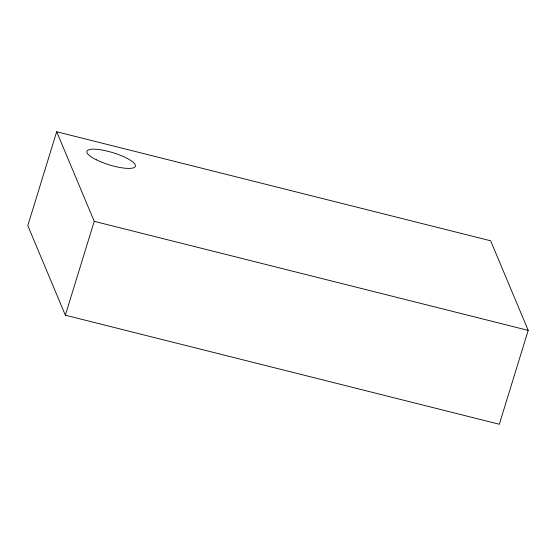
<?xml version="1.0" encoding="UTF-8"?>
<svg xmlns="http://www.w3.org/2000/svg" width="556" height="556" viewBox="0 0 556 556"><rect width="100%" height="100%" fill="white"/><g stroke="black" fill="none" stroke-linecap="round" stroke-linejoin="round"><path stroke-width="0.83" d="M56.677 131.744L27.8 225.611L65.351 315.203L499.323 424.256L528.2 330.389L490.649 240.797L56.677 131.744L94.228 221.337L65.351 315.203M94.228 221.337L528.2 330.389M96.32 159.787A25.361 6.352 17.1 0 0 135.254 166.578A25.361 6.352 17.1 0 0 101.894 150.009A25.361 6.352 17.1 0 0 96.32 159.787"/></g></svg>
